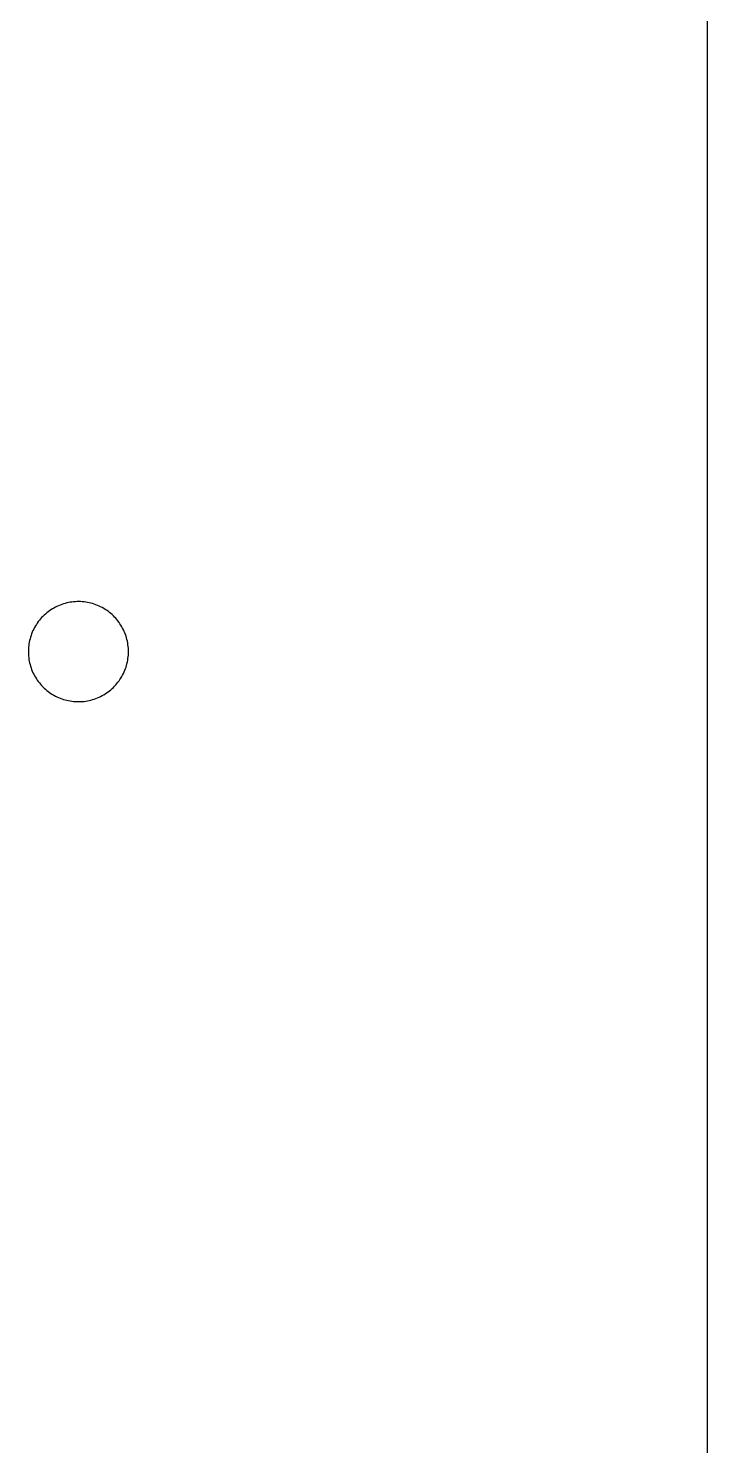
# Model space of a CAD drawing. Header units: millimetres. Extents: x 93 to 198, y -211 to -92.
# Drawn here: x 183.81 to 198.06, y -151.92 to -122.17 of the extents above; entities that cross this region are included whole.
import ezdxf

# ---------------------------------------------------------------- set-up
doc = ezdxf.new("R2010")
doc.units = ezdxf.units.MM
doc.layers.add('bottom_plate', color=18, linetype='Continuous', true_color=0x000000)

msp = doc.modelspace()

# ---------------------------------------------------------------- linework, layer by layer
at = {"layer": 'bottom_plate'}
for p, q in [((198.055, -209.427), (198.055, -94.415)), ((184.162, -134.463), (184.135, -134.488)), ((184.19, -134.439), (184.162, -134.463)), ((184.219, -134.417), (184.19, -134.439)), ((184.248, -134.395), (184.219, -134.417)), ((184.278, -134.375), (184.248, -134.395)), ((184.309, -134.355), (184.278, -134.375)), ((184.341, -134.337), (184.309, -134.355)), ((184.373, -134.32), (184.341, -134.337)), ((184.405, -134.303), (184.373, -134.32)), ((184.439, -134.288), (184.405, -134.303)), ((184.472, -134.274), (184.439, -134.288)), ((184.506, -134.262), (184.472, -134.274)), ((184.541, -134.25), (184.506, -134.262)), ((184.576, -134.24), (184.541, -134.25)), ((184.611, -134.231), (184.576, -134.24)), ((184.647, -134.223), (184.611, -134.231)), ((184.683, -134.216), (184.647, -134.223)), ((184.719, -134.211), (184.683, -134.216)), ((184.755, -134.207), (184.719, -134.211)), ((184.791, -134.204), (184.755, -134.207)), ((184.828, -134.203), (184.791, -134.204)), ((184.864, -134.202), (184.828, -134.203)), ((184.901, -134.203), (184.864, -134.202)), ((184.937, -134.205), (184.901, -134.203)), ((184.973, -134.209), (184.937, -134.205)), ((185.009, -134.214), (184.973, -134.209)), ((185.045, -134.22), (185.009, -134.214)), ((185.081, -134.227), (185.045, -134.22)), ((185.117, -134.235), (185.081, -134.227)), ((185.152, -134.245), (185.117, -134.235)), ((185.186, -134.256), (185.152, -134.245)), ((185.221, -134.268), (185.186, -134.256)), ((185.255, -134.281), (185.221, -134.268)), ((185.288, -134.296), (185.255, -134.281)), ((185.321, -134.311), (185.288, -134.296)), ((185.354, -134.328), (185.321, -134.311)), ((185.385, -134.346), (185.354, -134.328)), ((185.416, -134.365), (185.385, -134.346)), ((185.447, -134.385), (185.416, -134.365)), ((185.477, -134.406), (185.447, -134.385)), ((185.506, -134.428), (185.477, -134.406)), ((185.534, -134.451), (185.506, -134.428)), ((185.561, -134.475), (185.534, -134.451)), ((185.588, -134.5), (185.561, -134.475)), ((183.918, -134.778), (183.902, -134.811)), ((183.935, -134.746), (183.918, -134.778)), ((183.953, -134.714), (183.935, -134.746)), ((183.973, -134.683), (183.953, -134.714)), ((183.993, -134.653), (183.973, -134.683)), ((184.014, -134.623), (183.993, -134.653)), ((184.037, -134.595), (184.014, -134.623)), ((184.06, -134.566), (184.037, -134.595)), ((184.084, -134.539), (184.06, -134.566)), ((184.109, -134.513), (184.084, -134.539)), ((184.135, -134.488), (184.109, -134.513)), ((185.613, -134.526), (185.588, -134.5)), ((185.638, -134.553), (185.613, -134.526)), ((185.662, -134.58), (185.638, -134.553)), ((185.685, -134.609), (185.662, -134.58)), ((185.707, -134.638), (185.685, -134.609)), ((185.727, -134.668), (185.707, -134.638)), ((185.747, -134.699), (185.727, -134.668)), ((185.766, -134.73), (185.747, -134.699)), ((185.783, -134.762), (185.766, -134.73)), ((185.8, -134.794), (185.783, -134.762)), ((183.824, -135.053), (183.818, -135.089)), ((183.832, -135.017), (183.824, -135.053)), ((183.84, -134.982), (183.832, -135.017)), ((183.85, -134.947), (183.84, -134.982)), ((183.862, -134.912), (183.85, -134.947)), ((183.874, -134.878), (183.862, -134.912)), ((183.888, -134.844), (183.874, -134.878)), ((183.902, -134.811), (183.888, -134.844)), ((185.815, -134.827), (185.8, -134.794)), ((185.829, -134.861), (185.815, -134.827)), ((185.842, -134.895), (185.829, -134.861)), ((185.854, -134.929), (185.842, -134.895)), ((185.865, -134.964), (185.854, -134.929)), ((185.874, -135), (185.865, -134.964)), ((185.882, -135.035), (185.874, -135)), ((185.889, -135.071), (185.882, -135.035)), ((185.895, -135.107), (185.889, -135.071)), ((183.806, -135.198), (183.805, -135.234)), ((183.805, -135.234), (183.805, -135.27)), ((183.805, -135.27), (183.806, -135.307)), ((183.809, -135.161), (183.806, -135.198)), ((183.806, -135.307), (183.809, -135.343)), ((183.813, -135.125), (183.809, -135.161)), ((183.809, -135.343), (183.813, -135.379)), ((183.818, -135.089), (183.813, -135.125)), ((185.899, -135.143), (185.895, -135.107)), ((185.895, -135.398), (185.899, -135.361)), ((185.903, -135.179), (185.899, -135.143)), ((185.899, -135.361), (185.903, -135.325)), ((185.904, -135.216), (185.903, -135.179)), ((185.903, -135.325), (185.904, -135.289)), ((185.905, -135.252), (185.904, -135.216)), ((185.904, -135.289), (185.905, -135.252)), ((183.813, -135.379), (183.818, -135.416)), ((183.818, -135.416), (183.824, -135.451)), ((183.824, -135.451), (183.832, -135.487)), ((183.832, -135.487), (183.84, -135.523)), ((183.84, -135.523), (183.85, -135.558)), ((183.85, -135.558), (183.862, -135.592)), ((183.862, -135.592), (183.874, -135.627)), ((183.874, -135.627), (183.888, -135.66)), ((183.888, -135.66), (183.902, -135.694)), ((185.815, -135.677), (185.829, -135.643)), ((185.829, -135.643), (185.842, -135.609)), ((185.842, -135.609), (185.854, -135.575)), ((185.854, -135.575), (185.865, -135.54)), ((185.865, -135.54), (185.874, -135.505)), ((185.874, -135.505), (185.882, -135.469)), ((185.882, -135.469), (185.889, -135.434)), ((185.889, -135.434), (185.895, -135.398)), ((183.902, -135.694), (183.918, -135.726)), ((183.918, -135.726), (183.935, -135.759)), ((183.935, -135.759), (183.953, -135.79)), ((183.953, -135.79), (183.973, -135.821)), ((183.973, -135.821), (183.993, -135.852)), ((183.993, -135.852), (184.014, -135.881)), ((184.014, -135.881), (184.037, -135.91)), ((184.037, -135.91), (184.06, -135.938)), ((184.06, -135.938), (184.084, -135.965)), ((184.084, -135.965), (184.109, -135.991)), ((185.613, -135.978), (185.638, -135.952)), ((185.638, -135.952), (185.662, -135.924)), ((185.662, -135.924), (185.685, -135.896)), ((185.685, -135.896), (185.707, -135.866)), ((185.707, -135.866), (185.727, -135.837)), ((185.727, -135.837), (185.747, -135.806)), ((185.747, -135.806), (185.766, -135.775)), ((185.766, -135.775), (185.783, -135.743)), ((185.783, -135.743), (185.8, -135.71)), ((185.8, -135.71), (185.815, -135.677)), ((184.109, -135.991), (184.135, -136.017)), ((184.135, -136.017), (184.162, -136.041)), ((184.162, -136.041), (184.19, -136.065)), ((184.19, -136.065), (184.219, -136.088)), ((184.219, -136.088), (184.248, -136.109)), ((184.248, -136.109), (184.278, -136.13)), ((184.278, -136.13), (184.309, -136.149)), ((184.309, -136.149), (184.341, -136.168)), ((184.341, -136.168), (184.373, -136.185)), ((184.373, -136.185), (184.405, -136.201)), ((184.405, -136.201), (184.439, -136.216)), ((184.439, -136.216), (184.472, -136.23)), ((184.472, -136.23), (184.506, -136.243)), ((184.506, -136.243), (184.541, -136.254)), ((184.541, -136.254), (184.576, -136.264)), ((184.576, -136.264), (184.611, -136.274)), ((185.081, -136.278), (185.117, -136.269)), ((185.117, -136.269), (185.152, -136.259)), ((185.152, -136.259), (185.186, -136.249)), ((185.186, -136.249), (185.221, -136.236)), ((185.221, -136.236), (185.255, -136.223)), ((185.255, -136.223), (185.288, -136.209)), ((185.288, -136.209), (185.321, -136.193)), ((185.321, -136.193), (185.354, -136.176)), ((185.354, -136.176), (185.385, -136.158)), ((185.385, -136.158), (185.416, -136.14)), ((185.416, -136.14), (185.447, -136.12)), ((185.447, -136.12), (185.477, -136.098)), ((185.477, -136.098), (185.506, -136.076)), ((185.506, -136.076), (185.534, -136.053)), ((185.534, -136.053), (185.561, -136.029)), ((185.561, -136.029), (185.588, -136.004)), ((185.588, -136.004), (185.613, -135.978)), ((184.611, -136.274), (184.647, -136.281)), ((184.647, -136.281), (184.683, -136.288)), ((184.683, -136.288), (184.719, -136.293)), ((184.719, -136.293), (184.755, -136.297)), ((184.755, -136.297), (184.791, -136.3)), ((184.791, -136.3), (184.828, -136.302)), ((184.828, -136.302), (184.864, -136.302)), ((184.864, -136.302), (184.901, -136.301)), ((184.901, -136.301), (184.937, -136.299)), ((184.937, -136.299), (184.973, -136.296)), ((184.973, -136.296), (185.009, -136.291)), ((185.009, -136.291), (185.045, -136.285)), ((185.045, -136.285), (185.081, -136.278))]:
    msp.add_line(p, q, dxfattribs=at)

doc.saveas('drawing.dxf')
